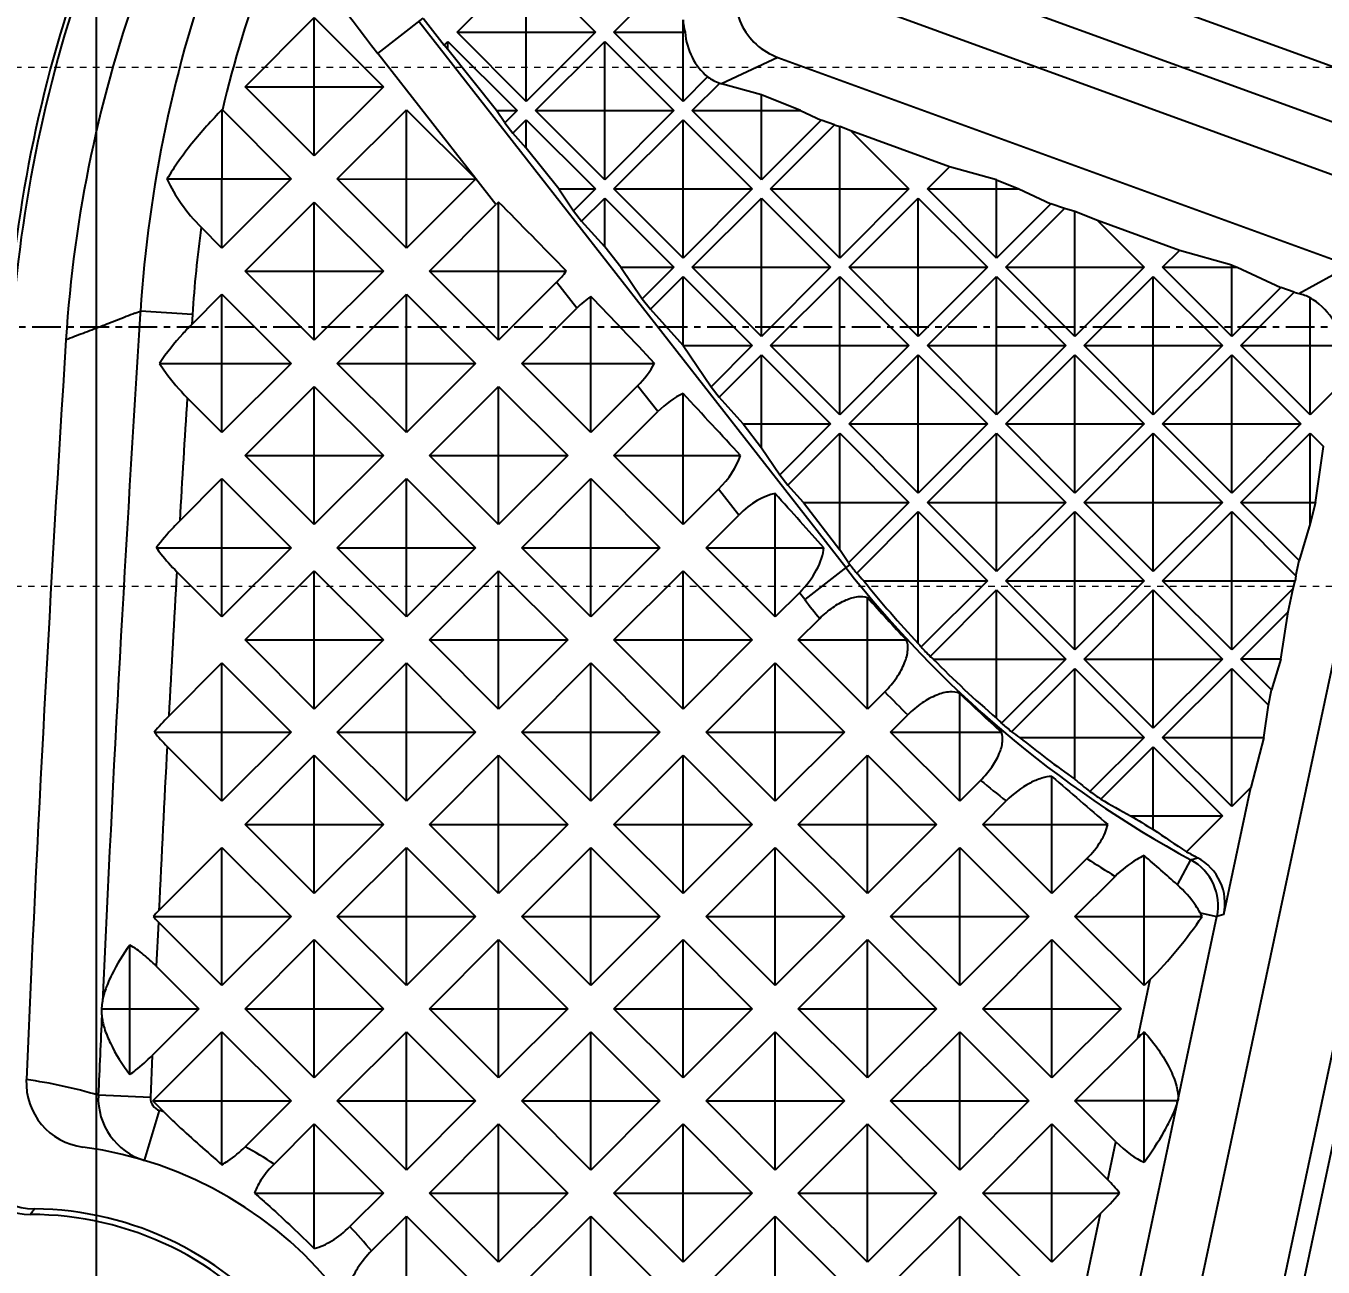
# Model space of a CAD drawing. Header units: millimetres. Extents: x 2089 to 2530, y 1631 to 2074.
# Drawn here: x 2203 to 2222.99, y 1817.08 to 1836.21 of the extents above; entities that cross this region are included whole.
import ezdxf

# ---------------------------------------------------------------- set-up
doc = ezdxf.new("R2010")
doc.units = ezdxf.units.MM
doc.linetypes.add('CENTER', pattern=[0.6, 0.375, -0.075, 0.075, -0.075])
doc.linetypes.add('HIDDEN', pattern=[0.2, 0.1, -0.1])
doc.layers.add('cool', color=153, linetype='HIDDEN', lineweight=9)
doc.styles.get("Standard").update_dxf_attribs({"font": 'arial.ttf'})
doc.dimstyles.new('副本 ISO-25-1', dxfattribs={"dimtxt": 5, "dimasz": 5, "dimexe": 0, "dimexo": 0, "dimgap": 0, "dimtad": 1, "dimtxsty": 'Standard', "dimcen": 0, "dimclrd": 4, "dimclre": 4, "dimclrt": 6, "dimazin": 0, "dimtfac": 1, "dimtofl": 0, "dimtmove": 0, "dimatfit": 3, "dimfxl": 0, "dimarcsym": 0})

# ---------------------------------------------------------------- blocks, each defined once
blk = doc.blocks.new('3')
at = {"color": 1, "linetype": 'CENTER', "ltscale": 1.181757}
blk.add_line((-0.15, -456.331), (189.85, -456.331), dxfattribs=at)
at = {"layer": 'cool', "ltscale": 0.932966}
for p, q in [((14.18, -452.331), (175.52, -452.331)), ((14.18, -460.331), (175.52, -460.331))]:
    blk.add_line(p, q, dxfattribs=at)
blk = doc.blocks.new('*D133')
at = {"color": 4, "linetype": 'Continuous', "lineweight": -2, "transparency": 16777216}
blk.add_line((2176.431, 1831.577), (2141.565, 1831.577), dxfattribs=at)
at = {"layer": 'Defpoints', "color": 0, "transparency": 16777216}
for p in [(2248.301, 1863.577), (2148.673, 1831.577), (2176.431, 1831.577)]:
    blk.add_point(p, dxfattribs=at)
at = {"color": 6, "transparency": 16777216, "insert": (2145.119, 1834.131), "char_height": 5, "attachment_point": 5}
blk.add_mtext('32', dxfattribs=at)
blk = doc.blocks.new('*D134')
at = {"color": 4, "linetype": 'Continuous', "lineweight": -2, "transparency": 16777216}
blk.add_line((2201.587, 1812.953), (2131.852, 1812.953), dxfattribs=at)
at = {"layer": 'Defpoints', "color": 0, "transparency": 16777216}
for p in [(2248.301, 1863.577), (2148.673, 1812.953), (2201.587, 1812.953)]:
    blk.add_point(p, dxfattribs=at)
at = {"color": 6, "transparency": 16777216, "insert": (2140.262, 1815.957), "char_height": 5, "attachment_point": 5}
blk.add_mtext('50,62', dxfattribs=at)
blk = doc.blocks.new('*D135')
at = {"color": 4, "linetype": 'Continuous', "lineweight": -2, "transparency": 16777216}
blk.add_line((2204.857, 1800.174), (2135.679, 1800.174), dxfattribs=at)
at = {"layer": 'Defpoints', "color": 0, "transparency": 16777216}
for p in [(2248.301, 1863.577), (2148.673, 1800.174), (2204.857, 1800.174)]:
    blk.add_point(p, dxfattribs=at)
at = {"color": 6, "transparency": 16777216, "insert": (2142.176, 1803.179), "char_height": 5, "attachment_point": 5}
blk.add_mtext('63,4', dxfattribs=at)
blk = doc.blocks.new('*D136')
at = {"color": 4, "linetype": 'Continuous', "lineweight": -2, "transparency": 16777216}
blk.add_line((2221.069, 1791.129), (2131.804, 1791.129), dxfattribs=at)
at = {"layer": 'Defpoints', "color": 0, "transparency": 16777216}
for p in [(2248.301, 1863.577), (2148.673, 1791.129), (2221.069, 1791.129)]:
    blk.add_point(p, dxfattribs=at)
at = {"color": 6, "transparency": 16777216, "insert": (2140.239, 1794.134), "char_height": 5, "attachment_point": 5}
blk.add_mtext('72,45', dxfattribs=at)
blk = doc.blocks.new('*D137')
at = {"color": 4, "linetype": 'Continuous', "lineweight": -2, "transparency": 16777216}
blk.add_line((2229.006, 1764.577), (2141.5, 1764.577), dxfattribs=at)
at = {"layer": 'Defpoints', "color": 0, "transparency": 16777216}
for p in [(2248.301, 1863.577), (2148.673, 1764.577), (2229.006, 1764.577)]:
    blk.add_point(p, dxfattribs=at)
at = {"color": 6, "transparency": 16777216, "insert": (2145.087, 1767.13), "char_height": 5, "attachment_point": 5}
blk.add_mtext('99', dxfattribs=at)
blk = doc.blocks.new('*D138')
at = {"color": 4, "linetype": 'Continuous', "lineweight": -2, "transparency": 16777216}
blk.add_line((2185.311, 1749.577), (2138.117, 1749.577), dxfattribs=at)
at = {"layer": 'Defpoints', "color": 0, "transparency": 16777216}
for p in [(2248.301, 1863.577), (2148.673, 1749.577), (2185.311, 1749.577)]:
    blk.add_point(p, dxfattribs=at)
at = {"color": 6, "transparency": 16777216, "insert": (2143.395, 1752.087), "char_height": 5, "attachment_point": 5}
blk.add_mtext('114', dxfattribs=at)
blk = doc.blocks.new('*D139')
at = {"color": 4, "linetype": 'Continuous', "lineweight": -2, "transparency": 16777216}
blk.add_line((2177.261, 1733.577), (2138.114, 1733.577), dxfattribs=at)
at = {"layer": 'Defpoints', "color": 0, "transparency": 16777216}
for p in [(2248.301, 1863.577), (2148.673, 1733.577), (2177.261, 1733.577)]:
    blk.add_point(p, dxfattribs=at)
at = {"color": 6, "transparency": 16777216, "insert": (2143.393, 1736.132), "char_height": 5, "attachment_point": 5}
blk.add_mtext('130', dxfattribs=at)
blk = doc.blocks.new('*D97')
at = {"color": 4, "linetype": 'Continuous', "lineweight": -2, "transparency": 16777216}
blk.add_line((2178.301, 1726.977), (2178.301, 1701.714), dxfattribs=at)
at = {"layer": 'Defpoints', "color": 0, "transparency": 16777216}
for p in [(2248.301, 1863.577), (2178.301, 1726.977), (2178.301, 1708.819)]:
    blk.add_point(p, dxfattribs=at)
at = {"color": 6, "transparency": 16777216, "insert": (2175.748, 1705.267), "char_height": 5, "attachment_point": 5, "rotation": 90}
blk.add_mtext('70', dxfattribs=at)
blk = doc.blocks.new('*D140')
at = {"color": 4, "linetype": 'Continuous', "lineweight": -2, "transparency": 16777216}
for p, q in [((2203.076, 1810.203), (2203.076, 1728.819)), ((2203.076, 1728.819), (2193.731, 1718.819)), ((2193.731, 1718.819), (2193.731, 1691.745))]:
    blk.add_line(p, q, dxfattribs=at)
at = {"layer": 'Defpoints', "color": 0, "transparency": 16777216}
for p in [(2248.301, 1863.577), (2203.076, 1810.203), (2193.731, 1708.819)]:
    blk.add_point(p, dxfattribs=at)
at = {"color": 6, "transparency": 16777216, "insert": (2190.727, 1700.282), "char_height": 5, "attachment_point": 5, "rotation": 90}
blk.add_mtext('45,23', dxfattribs=at)
blk = doc.blocks.new('*D141')
at = {"color": 4, "linetype": 'Continuous', "lineweight": -2, "transparency": 16777216}
for p, q in [((2206.091, 1798.333), (2206.091, 1728.819)), ((2206.091, 1728.819), (2212.255, 1718.819)), ((2212.255, 1718.819), (2212.255, 1692.71))]:
    blk.add_line(p, q, dxfattribs=at)
at = {"layer": 'Defpoints', "color": 0, "transparency": 16777216}
for p in [(2248.301, 1863.577), (2206.091, 1798.333), (2212.255, 1708.819)]:
    blk.add_point(p, dxfattribs=at)
at = {"color": 6, "transparency": 16777216, "insert": (2209.25, 1700.765), "char_height": 5, "attachment_point": 5, "rotation": 90}
blk.add_mtext('42,21', dxfattribs=at)
blk = doc.blocks.new('*D142')
at = {"color": 4, "linetype": 'Continuous', "lineweight": -2, "transparency": 16777216}
blk.add_line((2223.176, 1789.231), (2223.176, 1691.861), dxfattribs=at)
at = {"layer": 'Defpoints', "color": 0, "transparency": 16777216}
for p in [(2248.301, 1863.577), (2223.176, 1789.231), (2223.176, 1708.819)]:
    blk.add_point(p, dxfattribs=at)
at = {"color": 6, "transparency": 16777216, "insert": (2220.171, 1700.34), "char_height": 5, "attachment_point": 5, "rotation": 90}
blk.add_mtext('25,13', dxfattribs=at)
blk = doc.blocks.new('*D144')
at = {"color": 4, "linetype": 'Continuous', "lineweight": -2, "transparency": 16777216}
blk.add_line((2204.081, 1857.438), (2204.081, 1691.796), dxfattribs=at)
at = {"layer": 'Defpoints', "color": 0, "transparency": 16777216}
for p in [(2248.301, 1863.577), (2204.081, 1857.438), (2204.081, 1708.819)]:
    blk.add_point(p, dxfattribs=at)
at = {"color": 6, "transparency": 16777216, "insert": (2201.076, 1700.308), "char_height": 5, "attachment_point": 5, "rotation": 90}
blk.add_mtext('44,22', dxfattribs=at)
blk = doc.blocks.new('*D145')
at = {"color": 4, "linetype": 'Continuous', "lineweight": -2, "transparency": 16777216}
blk.add_line((2228.914, 1859.327), (2228.914, 1692.407), dxfattribs=at)
at = {"layer": 'Defpoints', "color": 0, "transparency": 16777216}
for p in [(2248.301, 1863.577), (2228.914, 1859.327), (2228.914, 1708.819)]:
    blk.add_point(p, dxfattribs=at)
at = {"color": 6, "transparency": 16777216, "insert": (2225.91, 1700.613), "char_height": 5, "attachment_point": 5, "rotation": 90}
blk.add_mtext('19,39', dxfattribs=at)

msp = doc.modelspace()

# ---------------------------------------------------------------- linework, layer by layer
at = {"color": 7, "linetype": 'Continuous'}
for p, q in [((2217.173, 1837.759), (2223.681, 1835.39)), ((2209.644, 1836.117), (2210.71, 1837.183)), ((2210.71, 1835.051), (2210.71, 1837.183)), ((2210.71, 1837.183), (2211.776, 1836.117)), ((2212.06, 1836.117), (2213.126, 1837.183)), ((2216.617, 1837.109), (2223.407, 1834.637)), ((2225.302, 1833.127), (2215.991, 1836.516)), ((2206.375, 1835.276), (2207.441, 1836.342)), ((2207.441, 1834.21), (2207.441, 1836.342)), ((2207.441, 1836.342), (2208.507, 1835.276)), ((2208.423, 1835.789), (2209.118, 1836.332)), ((2215.634, 1827.865), (2209.056, 1836.284)), ((2209.118, 1836.332), (2209.443, 1835.916)), ((2213.126, 1835.051), (2213.126, 1836.308)), ((2210.71, 1835.051), (2209.644, 1836.117)), ((2209.644, 1836.117), (2211.776, 1836.117)), ((2211.776, 1836.117), (2210.71, 1835.051)), ((2213.126, 1835.051), (2212.06, 1836.117)), ((2212.06, 1836.117), (2213.156, 1836.117)), ((2209.443, 1835.916), (2209.502, 1835.975)), ((2209.502, 1835.851), (2209.443, 1835.916)), ((2209.502, 1835.851), (2209.502, 1835.975)), ((2209.502, 1835.975), (2210.567, 1834.909)), ((2210.852, 1834.909), (2211.918, 1835.975)), ((2211.918, 1833.843), (2211.918, 1835.975)), ((2211.918, 1835.975), (2212.984, 1834.909)), ((2209.932, 1833.854), (2208.423, 1835.789)), ((2210.25, 1834.909), (2209.502, 1835.851)), ((2214.589, 1835.728), (2213.72, 1835.323)), ((2214.589, 1835.728), (2223.401, 1832.521)), ((2207.441, 1834.21), (2206.375, 1835.276)), ((2206.375, 1835.276), (2208.507, 1835.276)), ((2208.507, 1835.276), (2207.441, 1834.21)), ((2213.504, 1835.429), (2213.126, 1835.051)), ((2213.268, 1834.909), (2213.691, 1835.332)), ((2214.334, 1835.151), (2213.72, 1835.323)), ((2214.334, 1833.843), (2214.334, 1835.151)), ((2214.935, 1834.909), (2214.334, 1835.151)), ((2206.019, 1832.789), (2206.024, 1834.924)), ((2206.026, 1834.922), (2207.085, 1833.854)), ((2207.796, 1833.854), (2208.862, 1834.92)), ((2208.862, 1832.789), (2208.862, 1834.92)), ((2208.862, 1834.92), (2209.932, 1833.854)), ((2210.378, 1834.719), (2210.25, 1834.909)), ((2210.25, 1834.909), (2210.567, 1834.909)), ((2210.567, 1834.909), (2210.378, 1834.719)), ((2211.918, 1833.843), (2210.852, 1834.909)), ((2210.852, 1834.909), (2212.984, 1834.909)), ((2212.984, 1834.909), (2211.918, 1833.843)), ((2214.334, 1833.843), (2213.268, 1834.909)), ((2213.268, 1834.909), (2214.935, 1834.909)), ((2214.935, 1834.909), (2215.253, 1834.762)), ((2210.378, 1834.719), (2210.502, 1834.56)), ((2210.502, 1834.56), (2210.71, 1834.767)), ((2210.71, 1834.33), (2210.71, 1834.767)), ((2210.71, 1834.767), (2211.776, 1833.701)), ((2212.06, 1833.701), (2213.126, 1834.767)), ((2213.126, 1832.635), (2213.126, 1834.767)), ((2213.126, 1834.767), (2214.192, 1833.701)), ((2215.253, 1834.762), (2214.334, 1833.843)), ((2214.476, 1833.701), (2215.462, 1834.687)), ((2215.462, 1834.687), (2215.253, 1834.762)), ((2215.462, 1834.687), (2215.542, 1834.664)), ((2215.542, 1832.635), (2215.542, 1834.664)), ((2215.714, 1834.595), (2215.542, 1834.664)), ((2210.71, 1834.33), (2210.502, 1834.56)), ((2215.714, 1834.595), (2216.608, 1833.701)), ((2217.233, 1834.042), (2215.714, 1834.595)), ((2211.209, 1833.701), (2210.71, 1834.33)), ((2216.892, 1833.701), (2217.233, 1834.042)), ((2217.958, 1833.839), (2217.233, 1834.042)), ((2205.172, 1833.854), (2207.085, 1833.854)), ((2207.085, 1833.854), (2206.019, 1832.789)), ((2208.862, 1832.789), (2207.796, 1833.854)), ((2207.796, 1833.854), (2209.93, 1833.853)), ((2209.932, 1833.854), (2208.862, 1832.789)), ((2210.243, 1833.459), (2209.932, 1833.854)), ((2211.209, 1833.701), (2211.438, 1833.363)), ((2211.209, 1833.701), (2211.776, 1833.701)), ((2211.776, 1833.701), (2211.438, 1833.363)), ((2213.126, 1832.635), (2212.06, 1833.701)), ((2212.06, 1833.701), (2214.192, 1833.701)), ((2214.192, 1833.701), (2213.126, 1832.635)), ((2215.542, 1832.635), (2214.476, 1833.701)), ((2214.476, 1833.701), (2216.608, 1833.701)), ((2216.608, 1833.701), (2215.542, 1832.635)), ((2217.958, 1832.635), (2216.892, 1833.701)), ((2216.892, 1833.701), (2218.301, 1833.701)), ((2217.958, 1832.635), (2217.958, 1833.839)), ((2217.958, 1833.839), (2218.301, 1833.701)), ((2218.301, 1833.701), (2218.796, 1833.473)), ((2206.375, 1832.433), (2207.441, 1833.499)), ((2207.441, 1831.367), (2207.441, 1833.499)), ((2207.441, 1833.499), (2208.507, 1832.433)), ((2210.283, 1831.367), (2210.283, 1833.498)), ((2211.562, 1833.203), (2211.918, 1833.559)), ((2211.918, 1832.808), (2211.918, 1833.559)), ((2211.918, 1833.559), (2212.984, 1832.493)), ((2213.268, 1832.493), (2214.334, 1833.559)), ((2214.334, 1831.427), (2214.334, 1833.559)), ((2214.334, 1833.559), (2215.4, 1832.493)), ((2215.684, 1832.493), (2216.75, 1833.559)), ((2216.75, 1831.427), (2216.75, 1833.559)), ((2216.75, 1833.559), (2217.816, 1832.493)), ((2218.796, 1833.473), (2217.958, 1832.635)), ((2219.005, 1833.397), (2218.796, 1833.473)), ((2209.217, 1832.433), (2210.243, 1833.459)), ((2211.438, 1833.363), (2211.562, 1833.203)), ((2218.1, 1832.493), (2219.005, 1833.397)), ((2219.166, 1833.352), (2219.005, 1833.397)), ((2219.166, 1831.427), (2219.166, 1833.352)), ((2219.513, 1833.212), (2219.166, 1833.352)), ((2206.019, 1832.789), (2205.698, 1833.109)), ((2211.918, 1832.808), (2211.562, 1833.203)), ((2219.513, 1833.212), (2220.232, 1832.493)), ((2220.776, 1832.752), (2219.513, 1833.212)), ((2212.168, 1832.493), (2211.918, 1832.808)), ((2220.516, 1832.493), (2220.776, 1832.752)), ((2221.582, 1832.527), (2220.776, 1832.752)), ((2212.168, 1832.493), (2212.497, 1832.006)), ((2212.168, 1832.493), (2212.984, 1832.493)), ((2212.984, 1832.493), (2212.497, 1832.006)), ((2214.334, 1831.427), (2213.268, 1832.493)), ((2213.268, 1832.493), (2215.4, 1832.493)), ((2215.4, 1832.493), (2214.334, 1831.427)), ((2216.75, 1831.427), (2215.684, 1832.493)), ((2215.684, 1832.493), (2217.816, 1832.493)), ((2217.816, 1832.493), (2216.75, 1831.427)), ((2219.166, 1831.427), (2218.1, 1832.493)), ((2218.1, 1832.493), (2220.232, 1832.493)), ((2220.232, 1832.493), (2219.166, 1831.427)), ((2221.582, 1831.427), (2220.516, 1832.493)), ((2220.516, 1832.493), (2221.666, 1832.493)), ((2221.582, 1831.427), (2221.582, 1832.527)), ((2221.582, 1832.527), (2221.666, 1832.493)), ((2221.666, 1832.493), (2222.339, 1832.183)), ((2222.619, 1832.088), (2223.401, 1832.521)), ((2207.441, 1831.367), (2206.375, 1832.433)), ((2206.375, 1832.433), (2208.507, 1832.433)), ((2208.507, 1832.433), (2207.441, 1831.367)), ((2210.283, 1831.367), (2209.217, 1832.433)), ((2209.217, 1832.433), (2211.327, 1832.433)), ((2211.178, 1832.262), (2210.283, 1831.367)), ((2211.49, 1831.863), (2211.178, 1832.262)), ((2212.622, 1831.847), (2213.126, 1832.351)), ((2213.126, 1831.286), (2213.126, 1832.351)), ((2213.126, 1832.351), (2214.192, 1831.285)), ((2214.476, 1831.285), (2215.542, 1832.351)), ((2215.542, 1830.219), (2215.542, 1832.351)), ((2215.542, 1832.351), (2216.608, 1831.285)), ((2216.892, 1831.285), (2217.958, 1832.351)), ((2217.958, 1830.219), (2217.958, 1832.351)), ((2217.958, 1832.351), (2219.024, 1831.285)), ((2219.308, 1831.285), (2220.374, 1832.351)), ((2224.409, 1832.369), (2219.402, 1808.816)), ((2220.374, 1830.219), (2220.374, 1832.351)), ((2220.374, 1832.351), (2221.44, 1831.285)), ((2225.998, 1832.44), (2220.867, 1808.3)), ((2205.555, 1831.613), (2206.019, 1832.078)), ((2206.019, 1829.946), (2206.019, 1832.078)), ((2206.019, 1832.078), (2207.085, 1831.012)), ((2207.796, 1831.012), (2208.862, 1832.078)), ((2208.862, 1829.946), (2208.862, 1832.078)), ((2208.862, 1832.078), (2209.928, 1831.012)), ((2220.524, 1808.11), (2225.626, 1832.111)), ((2222.339, 1832.183), (2221.582, 1831.427)), ((2221.725, 1831.285), (2222.547, 1832.108)), ((2222.547, 1832.108), (2222.339, 1832.183)), ((2222.547, 1832.108), (2222.619, 1832.088)), ((2210.639, 1831.012), (2211.49, 1831.863)), ((2211.705, 1829.946), (2211.705, 1832.042)), ((2212.497, 1832.006), (2212.622, 1831.847)), ((2222.791, 1830.219), (2222.791, 1832.025)), ((2204.678, 1831.784), (2204.763, 1831.816)), ((2204.763, 1831.817), (2204.761, 1831.779)), ((2205.564, 1831.765), (2204.763, 1831.817)), ((2205.564, 1831.765), (2205.555, 1831.613)), ((2213.127, 1831.286), (2212.622, 1831.847)), ((2213.126, 1831.285), (2214.192, 1831.285)), ((2213.127, 1831.285), (2213.557, 1830.65)), ((2214.192, 1831.285), (2213.557, 1830.65)), ((2215.542, 1830.219), (2214.476, 1831.285)), ((2214.476, 1831.285), (2216.608, 1831.285)), ((2216.608, 1831.285), (2215.542, 1830.219)), ((2217.958, 1830.219), (2216.892, 1831.285)), ((2216.892, 1831.285), (2219.024, 1831.285)), ((2219.024, 1831.285), (2217.958, 1830.219)), ((2220.374, 1830.219), (2219.308, 1831.285)), ((2219.308, 1831.285), (2221.44, 1831.285)), ((2221.44, 1831.285), (2220.374, 1830.219)), ((2222.791, 1830.219), (2221.725, 1831.285)), ((2221.725, 1831.285), (2223.305, 1831.285)), ((2213.682, 1830.49), (2214.334, 1831.142)), ((2214.334, 1829.712), (2214.334, 1831.142)), ((2214.334, 1831.142), (2215.4, 1830.077)), ((2215.684, 1830.077), (2216.75, 1831.142)), ((2216.75, 1829.011), (2216.75, 1831.142)), ((2216.75, 1831.142), (2217.816, 1830.077)), ((2218.1, 1830.077), (2219.166, 1831.142)), ((2219.166, 1829.011), (2219.166, 1831.142)), ((2219.166, 1831.142), (2220.232, 1830.077)), ((2220.516, 1830.077), (2221.582, 1831.142)), ((2221.582, 1829.011), (2221.582, 1831.142)), ((2221.582, 1831.142), (2222.648, 1830.077)), ((2205.056, 1831.012), (2207.085, 1831.012)), ((2207.085, 1831.012), (2206.019, 1829.946)), ((2208.862, 1829.946), (2207.796, 1831.012)), ((2207.796, 1831.012), (2209.928, 1831.012)), ((2209.928, 1831.012), (2208.862, 1829.946)), ((2211.705, 1829.946), (2210.639, 1831.012)), ((2210.639, 1831.012), (2212.687, 1831.012)), ((2212.425, 1830.667), (2211.705, 1829.946)), ((2212.737, 1830.268), (2212.425, 1830.667)), ((2206.019, 1829.946), (2205.483, 1830.482)), ((2206.375, 1829.591), (2207.441, 1830.657)), ((2207.441, 1828.525), (2207.441, 1830.657)), ((2207.441, 1830.657), (2208.507, 1829.591)), ((2209.217, 1829.591), (2210.283, 1830.657)), ((2210.283, 1828.525), (2210.283, 1830.657)), ((2210.283, 1830.657), (2211.349, 1829.591)), ((2213.126, 1828.525), (2213.126, 1830.545)), ((2213.557, 1830.65), (2213.682, 1830.49)), ((2214.054, 1830.077), (2213.682, 1830.49)), ((2223.183, 1830.611), (2222.791, 1830.219)), ((2212.06, 1829.591), (2212.737, 1830.268)), ((2214.054, 1830.077), (2214.334, 1829.712)), ((2214.054, 1830.077), (2215.4, 1830.077)), ((2215.4, 1830.077), (2214.617, 1829.294)), ((2216.75, 1829.011), (2215.684, 1830.077)), ((2215.684, 1830.077), (2217.816, 1830.077)), ((2217.816, 1830.077), (2216.75, 1829.011)), ((2219.166, 1829.011), (2218.1, 1830.077)), ((2218.1, 1830.077), (2220.232, 1830.077)), ((2220.232, 1830.077), (2219.166, 1829.011)), ((2221.582, 1829.011), (2220.516, 1830.077)), ((2220.516, 1830.077), (2222.648, 1830.077)), ((2222.648, 1830.077), (2221.582, 1829.011)), ((2214.742, 1829.134), (2215.542, 1829.934)), ((2215.542, 1828.136), (2215.542, 1829.934)), ((2215.542, 1829.934), (2216.608, 1828.868)), ((2216.892, 1828.868), (2217.958, 1829.934)), ((2217.958, 1827.802), (2217.958, 1829.934)), ((2217.958, 1829.934), (2219.024, 1828.868)), ((2219.308, 1828.868), (2220.374, 1829.934)), ((2220.374, 1827.802), (2220.374, 1829.934)), ((2220.374, 1829.934), (2221.44, 1828.868)), ((2221.725, 1828.868), (2222.791, 1829.934)), ((2222.791, 1828.545), (2222.791, 1829.934)), ((2222.791, 1829.934), (2222.995, 1829.729)), ((2214.334, 1829.712), (2214.617, 1829.294)), ((2222.874, 1828.868), (2222.995, 1829.729)), ((2207.441, 1828.525), (2206.375, 1829.591)), ((2206.375, 1829.591), (2208.507, 1829.591)), ((2208.507, 1829.591), (2207.441, 1828.525)), ((2210.283, 1828.525), (2209.217, 1829.591)), ((2209.217, 1829.591), (2211.349, 1829.591)), ((2211.349, 1829.591), (2210.283, 1828.525)), ((2213.126, 1828.525), (2212.06, 1829.591)), ((2212.06, 1829.591), (2214.011, 1829.591)), ((2214.617, 1829.294), (2214.742, 1829.134)), ((2205.368, 1828.584), (2206.019, 1829.235)), ((2206.019, 1827.103), (2206.019, 1829.235)), ((2206.019, 1829.235), (2207.085, 1828.169)), ((2207.796, 1828.169), (2208.862, 1829.235)), ((2208.862, 1827.103), (2208.862, 1829.235)), ((2208.862, 1829.235), (2209.928, 1828.169)), ((2210.639, 1828.169), (2211.705, 1829.235)), ((2211.705, 1827.103), (2211.705, 1829.235)), ((2211.705, 1829.235), (2212.77, 1828.169)), ((2213.672, 1829.071), (2213.126, 1828.525)), ((2213.984, 1828.672), (2213.672, 1829.071)), ((2214.981, 1828.868), (2214.742, 1829.134)), ((2214.547, 1827.103), (2214.547, 1829.003)), ((2214.981, 1828.868), (2215.542, 1828.136)), ((2214.981, 1828.868), (2216.608, 1828.868)), ((2216.608, 1828.868), (2215.677, 1827.937)), ((2217.958, 1827.802), (2216.892, 1828.868)), ((2216.892, 1828.868), (2219.024, 1828.868)), ((2219.024, 1828.868), (2217.958, 1827.802)), ((2220.374, 1827.802), (2219.308, 1828.868)), ((2219.308, 1828.868), (2221.44, 1828.868)), ((2221.44, 1828.868), (2220.374, 1827.802)), ((2222.622, 1827.971), (2221.725, 1828.868)), ((2221.725, 1828.868), (2222.874, 1828.868)), ((2222.874, 1828.868), (2222.791, 1828.545)), ((2213.481, 1828.169), (2213.984, 1828.672)), ((2215.802, 1827.778), (2216.75, 1828.726)), ((2216.75, 1826.695), (2216.75, 1828.726)), ((2216.75, 1828.726), (2217.816, 1827.66)), ((2218.1, 1827.66), (2219.166, 1828.726)), ((2219.166, 1826.594), (2219.166, 1828.726)), ((2219.166, 1828.726), (2220.232, 1827.66)), ((2220.516, 1827.66), (2221.582, 1828.726)), ((2221.582, 1826.594), (2221.582, 1828.726)), ((2221.582, 1828.726), (2222.572, 1827.737)), ((2222.791, 1828.545), (2222.622, 1827.971)), ((2205.006, 1828.169), (2207.085, 1828.169)), ((2207.085, 1828.169), (2206.019, 1827.103)), ((2208.862, 1827.103), (2207.796, 1828.169)), ((2207.796, 1828.169), (2209.928, 1828.169)), ((2209.928, 1828.169), (2208.862, 1827.103)), ((2211.705, 1827.103), (2210.639, 1828.169)), ((2210.639, 1828.169), (2212.77, 1828.169)), ((2212.77, 1828.169), (2211.705, 1827.103)), ((2214.547, 1827.103), (2213.481, 1828.169)), ((2213.481, 1828.169), (2215.293, 1828.169)), ((2215.677, 1827.937), (2215.542, 1828.136)), ((2215.696, 1827.913), (2215.001, 1827.37)), ((2215.677, 1827.937), (2215.696, 1827.913)), ((2222.572, 1827.737), (2222.622, 1827.971)), ((2206.019, 1827.103), (2205.323, 1827.8)), ((2206.375, 1826.748), (2207.441, 1827.814)), ((2207.441, 1825.682), (2207.441, 1827.814)), ((2207.441, 1827.814), (2208.507, 1826.748)), ((2209.217, 1826.748), (2210.283, 1827.814)), ((2210.283, 1825.682), (2210.283, 1827.814)), ((2210.283, 1827.814), (2211.349, 1826.748)), ((2212.06, 1826.748), (2213.126, 1827.814)), ((2213.126, 1825.682), (2213.126, 1827.814)), ((2213.126, 1827.814), (2214.192, 1826.748)), ((2222.572, 1827.737), (2222.561, 1827.66)), ((2214.919, 1827.475), (2214.547, 1827.103)), ((2215.001, 1827.37), (2214.919, 1827.475)), ((2215.911, 1827.66), (2217.816, 1827.66)), ((2217.816, 1827.66), (2216.795, 1826.64)), ((2216.935, 1826.495), (2217.958, 1827.518)), ((2217.958, 1825.54), (2217.958, 1827.518)), ((2217.958, 1827.518), (2219.024, 1826.452)), ((2219.166, 1826.594), (2218.1, 1827.66)), ((2218.1, 1827.66), (2220.232, 1827.66)), ((2220.232, 1827.66), (2219.166, 1826.594)), ((2219.308, 1826.452), (2220.374, 1827.518)), ((2220.374, 1825.386), (2220.374, 1827.518)), ((2220.374, 1827.518), (2221.44, 1826.452)), ((2221.582, 1826.594), (2220.516, 1827.66)), ((2220.516, 1827.66), (2222.561, 1827.66)), ((2222.531, 1827.543), (2221.582, 1826.594)), ((2222.454, 1827.182), (2222.531, 1827.543)), ((2222.531, 1827.543), (2222.561, 1827.66)), ((2215.968, 1825.682), (2215.968, 1827.402)), ((2214.902, 1826.748), (2215.233, 1827.079)), ((2221.725, 1826.452), (2222.454, 1827.182)), ((2222.338, 1826.452), (2222.454, 1827.182)), ((2207.441, 1825.682), (2206.375, 1826.748)), ((2206.375, 1826.748), (2208.507, 1826.748)), ((2208.507, 1826.748), (2207.441, 1825.682)), ((2210.283, 1825.682), (2209.217, 1826.748)), ((2209.217, 1826.748), (2211.349, 1826.748)), ((2211.349, 1826.748), (2210.283, 1825.682)), ((2213.126, 1825.682), (2212.06, 1826.748)), ((2212.06, 1826.748), (2214.192, 1826.748)), ((2214.192, 1826.748), (2213.126, 1825.682)), ((2215.968, 1825.682), (2214.902, 1826.748)), ((2214.902, 1826.748), (2216.569, 1826.748)), ((2205.199, 1825.573), (2206.019, 1826.393)), ((2206.019, 1824.261), (2206.019, 1826.393)), ((2206.019, 1826.393), (2207.085, 1825.327)), ((2207.796, 1825.327), (2208.862, 1826.393)), ((2208.862, 1824.261), (2208.862, 1826.393)), ((2208.862, 1826.393), (2209.928, 1825.327)), ((2210.639, 1825.327), (2211.705, 1826.393)), ((2211.705, 1824.261), (2211.705, 1826.393)), ((2211.705, 1826.393), (2212.77, 1825.327)), ((2213.481, 1825.327), (2214.547, 1826.393)), ((2214.547, 1824.261), (2214.547, 1826.393)), ((2214.547, 1826.393), (2215.613, 1825.327)), ((2216.983, 1826.452), (2219.024, 1826.452)), ((2219.024, 1826.452), (2218.035, 1825.463)), ((2218.189, 1825.333), (2219.166, 1826.31)), ((2219.166, 1824.599), (2219.166, 1826.31)), ((2219.166, 1826.31), (2220.232, 1825.244)), ((2220.374, 1825.386), (2219.308, 1826.452)), ((2219.308, 1826.452), (2221.44, 1826.452)), ((2221.44, 1826.452), (2220.374, 1825.386)), ((2220.516, 1825.244), (2221.582, 1826.31)), ((2221.582, 1824.178), (2221.582, 1826.31)), ((2221.582, 1826.31), (2222.148, 1825.744)), ((2222.198, 1825.979), (2221.725, 1826.452)), ((2222.338, 1826.452), (2221.725, 1826.452)), ((2222.338, 1826.452), (2222.198, 1825.979)), ((2216.236, 1825.949), (2215.968, 1825.682)), ((2217.39, 1824.261), (2217.39, 1825.923)), ((2222.148, 1825.744), (2222.198, 1825.979)), ((2222.078, 1825.244), (2222.148, 1825.744)), ((2216.324, 1825.327), (2216.59, 1825.593)), ((2204.974, 1825.327), (2207.085, 1825.327)), ((2207.085, 1825.327), (2206.019, 1824.261)), ((2208.862, 1824.261), (2207.796, 1825.327)), ((2207.796, 1825.327), (2209.928, 1825.327)), ((2209.928, 1825.327), (2208.862, 1824.261)), ((2211.705, 1824.261), (2210.639, 1825.327)), ((2210.639, 1825.327), (2212.77, 1825.327)), ((2212.77, 1825.327), (2211.705, 1824.261)), ((2214.547, 1824.261), (2213.481, 1825.327)), ((2213.481, 1825.327), (2215.613, 1825.327)), ((2215.613, 1825.327), (2214.547, 1824.261)), ((2217.39, 1824.261), (2216.324, 1825.327)), ((2216.324, 1825.327), (2218.034, 1825.327)), ((2206.019, 1824.261), (2205.175, 1825.106)), ((2218.313, 1825.244), (2220.232, 1825.244)), ((2220.232, 1825.244), (2219.397, 1824.409)), ((2219.566, 1824.294), (2220.374, 1825.102)), ((2220.374, 1823.827), (2220.374, 1825.102)), ((2220.374, 1825.102), (2221.44, 1824.036)), ((2221.582, 1824.178), (2220.516, 1825.244)), ((2220.516, 1825.244), (2222.078, 1825.244)), ((2222.078, 1825.244), (2221.878, 1824.474)), ((2206.375, 1823.905), (2207.441, 1824.971)), ((2207.441, 1822.84), (2207.441, 1824.971)), ((2207.441, 1824.971), (2208.507, 1823.905)), ((2209.217, 1823.905), (2210.283, 1824.971)), ((2210.283, 1822.84), (2210.283, 1824.971)), ((2210.283, 1824.971), (2211.349, 1823.905)), ((2212.06, 1823.905), (2213.126, 1824.971)), ((2213.126, 1822.84), (2213.126, 1824.971)), ((2213.126, 1824.971), (2214.192, 1823.905)), ((2214.902, 1823.905), (2215.968, 1824.971)), ((2215.968, 1822.84), (2215.968, 1824.971)), ((2215.968, 1824.971), (2217.034, 1823.905)), ((2217.712, 1824.583), (2217.39, 1824.261)), ((2218.811, 1822.84), (2218.811, 1824.644)), ((2221.462, 1822.515), (2221.878, 1824.474)), ((2221.878, 1824.474), (2221.582, 1824.178)), ((2217.745, 1823.905), (2218.106, 1824.267)), ((2207.441, 1822.84), (2206.375, 1823.905)), ((2206.375, 1823.905), (2208.507, 1823.905)), ((2208.507, 1823.905), (2207.441, 1822.84)), ((2210.283, 1822.84), (2209.217, 1823.905)), ((2209.217, 1823.905), (2211.349, 1823.905)), ((2211.349, 1823.905), (2210.283, 1822.84)), ((2213.126, 1822.84), (2212.06, 1823.905)), ((2212.06, 1823.905), (2214.192, 1823.905)), ((2214.192, 1823.905), (2213.126, 1822.84)), ((2215.968, 1822.84), (2214.902, 1823.905)), ((2214.902, 1823.905), (2217.034, 1823.905)), ((2217.034, 1823.905), (2215.968, 1822.84)), ((2218.811, 1822.84), (2217.745, 1823.905)), ((2217.745, 1823.905), (2219.672, 1823.905)), ((2220.023, 1824.036), (2221.44, 1824.036)), ((2221.44, 1824.036), (2220.887, 1823.482)), ((2205.047, 1822.578), (2206.019, 1823.55)), ((2206.019, 1821.418), (2206.019, 1823.55)), ((2206.019, 1823.55), (2207.085, 1822.484)), ((2207.796, 1822.484), (2208.862, 1823.55)), ((2208.862, 1821.418), (2208.862, 1823.55)), ((2208.862, 1823.55), (2209.928, 1822.484)), ((2210.639, 1822.484), (2211.705, 1823.55)), ((2211.705, 1821.418), (2211.705, 1823.55)), ((2211.705, 1823.55), (2212.77, 1822.484)), ((2213.481, 1822.484), (2214.547, 1823.55)), ((2214.547, 1821.418), (2214.547, 1823.55)), ((2214.547, 1823.55), (2215.613, 1822.484)), ((2216.324, 1822.484), (2217.39, 1823.55)), ((2217.39, 1821.418), (2217.39, 1823.55)), ((2217.39, 1823.55), (2218.456, 1822.484)), ((2219.35, 1823.378), (2218.811, 1822.84)), ((2220.232, 1821.418), (2220.232, 1823.424)), ((2220.745, 1822.974), (2220.954, 1823.357)), ((2220.954, 1823.357), (2221.057, 1823.389)), ((2219.166, 1822.484), (2219.786, 1823.103)), ((2204.957, 1822.484), (2207.085, 1822.484)), ((2207.085, 1822.484), (2206.019, 1821.418)), ((2208.862, 1821.418), (2207.796, 1822.484)), ((2207.796, 1822.484), (2209.928, 1822.484)), ((2209.928, 1822.484), (2208.862, 1821.418)), ((2211.705, 1821.418), (2210.639, 1822.484)), ((2210.639, 1822.484), (2212.77, 1822.484)), ((2212.77, 1822.484), (2211.705, 1821.418)), ((2214.547, 1821.418), (2213.481, 1822.484)), ((2213.481, 1822.484), (2215.613, 1822.484)), ((2215.613, 1822.484), (2214.547, 1821.418)), ((2217.39, 1821.418), (2216.324, 1822.484)), ((2216.324, 1822.484), (2218.456, 1822.484)), ((2218.456, 1822.484), (2217.39, 1821.418)), ((2220.232, 1821.418), (2219.166, 1822.484)), ((2219.166, 1822.484), (2221.125, 1822.484)), ((2219.257, 1812.611), (2221.355, 1822.484)), ((2221.097, 1822.539), (2221.355, 1822.484)), ((2221.462, 1822.515), (2221.355, 1822.484)), ((2205.039, 1822.399), (2205.007, 1821.72)), ((2206.019, 1821.418), (2205.039, 1822.399)), ((2206.375, 1821.063), (2207.441, 1822.129)), ((2207.441, 1819.997), (2207.441, 1822.129)), ((2207.441, 1822.129), (2208.507, 1821.063)), ((2209.217, 1821.063), (2210.283, 1822.129)), ((2210.283, 1819.997), (2210.283, 1822.129)), ((2210.283, 1822.129), (2211.349, 1821.063)), ((2212.06, 1821.063), (2213.126, 1822.129)), ((2213.126, 1819.997), (2213.126, 1822.129)), ((2213.126, 1822.129), (2214.192, 1821.063)), ((2214.902, 1821.063), (2215.968, 1822.129)), ((2215.968, 1819.997), (2215.968, 1822.129)), ((2215.968, 1822.129), (2217.034, 1821.063)), ((2217.745, 1821.063), (2218.811, 1822.129)), ((2218.811, 1819.997), (2218.811, 1822.129)), ((2218.811, 1822.129), (2219.877, 1821.063)), ((2204.598, 1820.048), (2204.598, 1822.044)), ((2205.007, 1821.72), (2205.664, 1821.063)), ((2220.136, 1820.611), (2220.328, 1821.514)), ((2220.328, 1821.514), (2220.232, 1821.418)), ((2204.166, 1821.063), (2204.177, 1821.169)), ((2204.168, 1820.966), (2204.166, 1821.063)), ((2204.166, 1821.063), (2205.664, 1821.063)), ((2205.664, 1821.063), (2204.944, 1820.343)), ((2207.441, 1819.997), (2206.375, 1821.063)), ((2206.375, 1821.063), (2208.507, 1821.063)), ((2208.507, 1821.063), (2207.441, 1819.997)), ((2210.283, 1819.997), (2209.217, 1821.063)), ((2209.217, 1821.063), (2211.349, 1821.063)), ((2211.349, 1821.063), (2210.283, 1819.997)), ((2213.126, 1819.997), (2212.06, 1821.063)), ((2212.06, 1821.063), (2214.192, 1821.063)), ((2214.192, 1821.063), (2213.126, 1819.997)), ((2215.968, 1819.997), (2214.902, 1821.063)), ((2214.902, 1821.063), (2217.034, 1821.063)), ((2217.034, 1821.063), (2215.968, 1819.997)), ((2218.811, 1819.997), (2217.745, 1821.063)), ((2217.745, 1821.063), (2219.877, 1821.063)), ((2219.877, 1821.063), (2218.811, 1819.997)), ((2204.953, 1819.642), (2206.019, 1820.708)), ((2206.019, 1818.657), (2206.019, 1820.708)), ((2206.019, 1820.708), (2207.085, 1819.642)), ((2207.796, 1819.642), (2208.862, 1820.708)), ((2208.862, 1818.576), (2208.862, 1820.708)), ((2208.862, 1820.708), (2209.928, 1819.642)), ((2210.639, 1819.642), (2211.705, 1820.708)), ((2211.705, 1818.576), (2211.705, 1820.708)), ((2211.705, 1820.708), (2212.77, 1819.642)), ((2213.481, 1819.642), (2214.547, 1820.708)), ((2214.547, 1818.576), (2214.547, 1820.708)), ((2214.547, 1820.708), (2215.613, 1819.642)), ((2216.324, 1819.642), (2217.39, 1820.708)), ((2217.39, 1818.576), (2217.39, 1820.708)), ((2217.39, 1820.708), (2218.456, 1819.642)), ((2220.232, 1818.695), (2220.232, 1820.705)), ((2219.166, 1819.642), (2220.136, 1820.611)), ((2204.944, 1820.343), (2204.916, 1819.694)), ((2204.916, 1819.694), (2204.114, 1819.728)), ((2204.825, 1818.723), (2205.059, 1819.493)), ((2205.122, 1819.473), (2204.953, 1819.642)), ((2204.953, 1819.642), (2207.085, 1819.642)), ((2207.085, 1819.642), (2206.379, 1818.935)), ((2208.862, 1818.576), (2207.796, 1819.642)), ((2207.796, 1819.642), (2209.928, 1819.642)), ((2209.928, 1819.642), (2208.862, 1818.576)), ((2211.705, 1818.576), (2210.639, 1819.642)), ((2210.639, 1819.642), (2212.77, 1819.642)), ((2212.77, 1819.642), (2211.705, 1818.576)), ((2214.547, 1818.576), (2213.481, 1819.642)), ((2213.481, 1819.642), (2215.613, 1819.642)), ((2215.613, 1819.642), (2214.547, 1818.576)), ((2217.39, 1818.576), (2216.324, 1819.642)), ((2216.324, 1819.642), (2218.456, 1819.642)), ((2218.456, 1819.642), (2217.39, 1818.576)), ((2219.796, 1819.012), (2219.166, 1819.642)), ((2220.752, 1819.642), (2219.166, 1819.642)), ((2206.822, 1818.668), (2207.441, 1819.286)), ((2207.441, 1817.366), (2207.441, 1819.286)), ((2207.441, 1819.286), (2208.507, 1818.22)), ((2209.217, 1818.22), (2210.283, 1819.286)), ((2210.283, 1817.154), (2210.283, 1819.286)), ((2210.283, 1819.286), (2211.349, 1818.22)), ((2212.06, 1818.22), (2213.126, 1819.286)), ((2213.126, 1817.154), (2213.126, 1819.286)), ((2213.126, 1819.286), (2214.192, 1818.22)), ((2214.902, 1818.22), (2215.968, 1819.286)), ((2215.968, 1817.154), (2215.968, 1819.286)), ((2215.968, 1819.286), (2217.034, 1818.22)), ((2217.745, 1818.22), (2218.811, 1819.286)), ((2218.811, 1817.154), (2218.811, 1819.286)), ((2218.811, 1819.286), (2219.671, 1818.426)), ((2219.671, 1818.426), (2219.796, 1819.012)), ((2206.522, 1818.22), (2208.507, 1818.22)), ((2208.507, 1818.22), (2207.989, 1817.703)), ((2210.283, 1817.154), (2209.217, 1818.22)), ((2209.217, 1818.22), (2211.349, 1818.22)), ((2211.349, 1818.22), (2210.283, 1817.154)), ((2213.126, 1817.154), (2212.06, 1818.22)), ((2212.06, 1818.22), (2214.192, 1818.22)), ((2214.192, 1818.22), (2213.126, 1817.154)), ((2215.968, 1817.154), (2214.902, 1818.22)), ((2214.902, 1818.22), (2217.034, 1818.22)), ((2217.034, 1818.22), (2215.968, 1817.154)), ((2218.811, 1817.154), (2217.745, 1818.22)), ((2217.745, 1818.22), (2219.855, 1818.22)), ((2219.56, 1817.904), (2218.811, 1817.154)), ((2219.173, 1816.082), (2219.56, 1817.904)), ((2208.325, 1817.328), (2208.862, 1817.865)), ((2208.862, 1815.802), (2208.862, 1817.865)), ((2208.862, 1817.865), (2209.928, 1816.799)), ((2210.639, 1816.799), (2211.705, 1817.865)), ((2211.705, 1815.733), (2211.705, 1817.865)), ((2211.705, 1817.865), (2212.77, 1816.799)), ((2213.481, 1816.799), (2214.547, 1817.865)), ((2214.547, 1815.733), (2214.547, 1817.865)), ((2214.547, 1817.865), (2215.613, 1816.799)), ((2216.324, 1816.799), (2217.39, 1817.865)), ((2217.39, 1815.733), (2217.39, 1817.865)), ((2217.39, 1817.865), (2218.456, 1816.799))]:
    msp.add_line(p, q, dxfattribs=at)
for centre, radius, start, end in [((2240.023, 1860.478), 40.101, 214.4128, 218.0001), ((2223.733, 1830.132), 21.067, 159.9932, 176.353), ((2223.812, 1830.116), 21.077, 159.997, 176.3494), ((2224.817, 1830.525), 20.095, 160.0018, 176.3151), ((2223.662, 1830.094), 20.089, 159.9961, 176.3465), ((2214.932, 1836.671), 1.004, 159.9804, 250.0196), ((2224.817, 1830.523), 19.293, 172.2968, 176.3095), ((2770.908, 1795.339), 567.319, 176.3172, 177.39041), ((2768.247, 1795.488), 565.772, 176.36338, 177.52004), ((2769.344, 1795.423), 564.95, 176.44207, 176.63491), ((2229.159, 1838.431), 17.163, 218.0001, 241.4407), ((2229.159, 1838.431), 17.085, 218.0001, 218.5754), ((2769.344, 1795.423), 564.95, 176.71458, 176.94082), ((2229.159, 1838.431), 17.967, 218.0001, 219.188), ((2238.626, 1847.588), 30.345, 221.6981, 223.3744), ((2229.159, 1838.431), 17.085, 223.6443, 224.3184), ((2229.159, 1838.431), 17.967, 224.0053, 225.6079), ((2237.177, 1846.664), 28.666, 226.3474, 228.1016), ((2208.052, 1822.727), 4.029, 135.0767, 139.8244), ((2207.452, 1827.377), 3.216, 219.5999, 224.9247), ((2229.159, 1838.431), 17.085, 229.3782, 230.0546), ((2769.344, 1795.423), 564.95, 176.98825, 177.24492), ((2229.159, 1838.431), 17.967, 230.4234, 232.0354), ((2388.198, 2021.354), 259.59, 229.26835, 229.5188), ((2229.159, 1838.431), 17.085, 235.1567, 235.8422), ((2229.159, 1838.431), 17.085, 241.0419, 241.6926), ((2229.159, 1838.431), 17.967, 236.9108, 238.5537), ((2185.852, 1783.697), 52.538, 48.3817, 49.126), ((2220.568, 1822.65), 0.805, 348.0457, 61.3676), ((2220.676, 1822.682), 0.803, 347.992, 61.7192), ((2207.701, 1819.925), 3.752, 135.0168, 137.0079), ((2207.216, 1824.575), 3.078, 222.7829, 224.9844), ((2769.302, 1795.41), 565.712, 177.41081, 177.53623), ((2204.009, 1819.926), 1.006, 177.5619, 262.4021), ((2202.063, 1812.965), 7.067, 73.136, 82.35), ((2205.117, 1819.684), 1.004, 177.4845, 253.1151), ((2205.117, 1819.685), 0.201, 177.592, 253.1752), ((2203.076, 1812.953), 6.834, 72.5775, 73.1324), ((2203.134, 1818.981), 1.004, 181.433, 269.4545), ((2203.076, 1812.953), 6.03, 352.8034, 82.3707), ((2203.076, 1812.953), 6.834, 56.7545, 61.096), ((2203.067, 1818.894), 1.004, 182.9429, 270.0917), ((2203.076, 1812.953), 4.937, 345.7513, 90.0861), ((2203.076, 1812.953), 5.025, 346.3364, 89.4495), ((2203.076, 1812.953), 6.834, 39.8134, 44.0334)]:
    msp.add_arc(centre, radius, start, end, dxfattribs=at)
for centre, major_axis, ratio, start_param, end_param in [((2214.062, 1836.265), (0.589, -0.819), 0.891339, -2.184982, -1.987646), ((2214.084, 1836.276), (0.218, 1.023), 0.886786, -4.372204, -3.57624), ((2214.063, 1836.266), (0.913, 0.426), 0.998099, -2.595238, -2.385448), ((2214.017, 1836.244), (1.085, -0.15), 0.881034, -1.752217, -1.723914), ((2210.493, 1833.14), (0.551, 0.597), 0.493844, 1.421534, 1.490256), ((2211.989, 1831.225), (-5.081, 5.335), 0.048863, -1.389071, -1.177667), ((2210.929, 1832.582), (0.551, 0.597), 0.493844, -1.651337, -1.371212), ((2222.318, 1831.167), (1.078, -0.113), 0.88878, 1.211816, 1.381814), ((2211.739, 1831.544), (0.551, 0.597), 0.493844, 1.135599, 1.490256), ((2211.989, 1831.225), (-5.081, 5.335), 0.048863, -1.657198, -1.463603), ((2222.378, 1831.201), (0.614, -0.799), 0.897544, 1.053037, 1.981456), ((2212.176, 1830.986), (0.551, 0.597), 0.493844, -1.651337, -1.103085), ((2212.986, 1829.948), (0.551, 0.597), 0.493844, 0.854323, 1.490256), ((2211.989, 1831.225), (-5.081, 5.335), 0.048863, -1.928317, -1.744878), ((2213.423, 1829.39), (0.551, 0.597), 0.493844, -1.651337, -0.831966), ((2214.233, 1828.353), (0.551, 0.597), 0.493844, 0.55285, 1.490256), ((2211.989, 1831.225), (-5.081, 5.335), 0.048863, -2.226445, -2.046352), ((2214.669, 1827.794), (0.551, 0.597), 0.493844, -1.651337, -0.533838), ((2228.317, 1839.273), (12.045, -12.045), 0.997558, -1.613194, -1.603764), ((2228.37, 1837.643), (11.289, 11.289), 0.997558, -3.251771, -3.171425), ((2230.008, 1837.582), (-12.16, 12.16), 0.997558, 1.473176, 1.477313), ((2228.312, 1839.279), (12.13, -12.13), 0.997558, -1.512769, -1.509013), ((2228.37, 1837.643), (11.289, 11.289), 0.997558, -3.150314, -3.066458), ((2230.002, 1837.588), (-12.075, 12.075), 0.997558, -4.712224, -4.705856), ((2228.306, 1839.284), (12.215, -12.215), 0.997558, -1.413164, -1.404354), ((2228.37, 1837.643), (11.289, 11.289), 0.997558, -3.03746, -2.970266), ((2229.996, 1837.594), (-11.991, 11.991), 0.997558, -4.621981, -4.604352), ((2228.3, 1839.29), (12.3, -12.3), 0.997558, -1.313361, -1.283212), ((2228.37, 1837.643), (11.289, 11.289), 0.997558, -2.905918, -2.880231), ((2229.99, 1837.6), (-11.906, 11.906), 0.997558, -4.536914, -4.500239), ((2220.481, 1822.236), (1.016, 1.248), 0.229311, -1.991374, -1.18924), ((2220.568, 1822.646), (-0.614, 0.79), 0.38526, -2.058887, -1.991849), ((2219.982, 1819.889), (1.016, 1.248), 0.229311, 1.057203, 1.150219), ((2219.896, 1819.481), (-0.614, 0.79), 0.38526, -4.398347, -3.738842), ((2219.572, 1817.957), (-0.614, 0.79), 0.38526, -1.536636, -1.256754), ((2219.714, 1818.626), (1.016, 1.248), 0.229311, -1.991374, -1.711492)]:
    msp.add_ellipse(centre, major_axis=major_axis, ratio=ratio, start_param=start_param, end_param=end_param, dxfattribs=at)
msp.add_open_spline([(2206.688, 1837.122), (2206.429, 1836.401), (2206.204, 1835.667), (2206.026, 1834.922)], degree=3, dxfattribs=at)
for points, knots in [([(2206.024, 1834.924), (2205.859, 1834.758), (2205.555, 1834.417), (2205.287, 1834.045), (2205.172, 1833.854)], [0, 0, 0, 0, 0.511996, 1, 1, 1, 1]), ([(2205.172, 1833.854), (2205.231, 1833.722), (2205.389, 1833.458), (2205.585, 1833.223), (2205.698, 1833.109)], [0, 0, 0, 0, 0.474594, 1, 1, 1, 1]), ([(2204.678, 1831.784), (2204.589, 1831.749), (2204.411, 1831.68), (2204.146, 1831.575), (2203.88, 1831.473), (2203.702, 1831.409), (2203.614, 1831.374)], [0, 0, 0, 0, 0.250655, 0.501439, 0.750964, 1, 1, 1, 1]), ([(2205.555, 1831.613), (2205.508, 1831.566), (2205.328, 1831.377), (2205.166, 1831.172), (2205.056, 1831.012)], [0, 0, 0, 0, 0.255134, 1, 1, 1, 1]), ([(2205.056, 1831.012), (2205.085, 1830.966), (2205.214, 1830.779), (2205.361, 1830.604), (2205.483, 1830.482)], [0, 0, 0, 0, 0.241581, 1, 1, 1, 1]), ([(2205.368, 1828.584), (2205.335, 1828.551), (2205.208, 1828.419), (2205.09, 1828.278), (2205.006, 1828.169)], [0, 0, 0, 0, 0.25277, 1, 1, 1, 1]), ([(2205.006, 1828.169), (2205.03, 1828.137), (2205.128, 1828.009), (2205.236, 1827.887), (2205.323, 1827.8)], [0, 0, 0, 0, 0.245516, 1, 1, 1, 1]), ([(2215.233, 1827.079), (2215.295, 1827.141), (2215.422, 1827.249), (2215.622, 1827.366), (2215.806, 1827.423), (2215.922, 1827.418), (2215.968, 1827.402)], [0, 0, 0, 0, 0.315357, 0.597183, 0.825103, 1, 1, 1, 1]), ([(2216.236, 1825.949), (2216.304, 1826.017), (2216.421, 1826.157), (2216.543, 1826.376), (2216.6, 1826.575), (2216.589, 1826.7), (2216.569, 1826.748)], [0, 0, 0, 0, 0.319336, 0.601195, 0.827192, 1, 1, 1, 1]), ([(2217.39, 1825.923), (2217.342, 1825.944), (2217.218, 1825.956), (2217.018, 1825.9), (2216.798, 1825.779), (2216.658, 1825.661), (2216.59, 1825.593)], [0, 0, 0, 0, 0.172068, 0.397609, 0.67983, 1, 1, 1, 1]), ([(2217.712, 1824.583), (2217.775, 1824.646), (2217.885, 1824.775), (2218.002, 1824.978), (2218.058, 1825.164), (2218.051, 1825.281), (2218.034, 1825.327)], [0, 0, 0, 0, 0.3168, 0.598932, 0.826178, 1, 1, 1, 1]), ([(2218.811, 1824.644), (2218.758, 1824.642), (2218.641, 1824.618), (2218.391, 1824.511), (2218.215, 1824.375), (2218.106, 1824.267)], [0, 0, 0, 0, 0.196832, 0.434016, 1, 1, 1, 1]), ([(2219.35, 1823.378), (2219.431, 1823.459), (2219.564, 1823.621), (2219.654, 1823.814), (2219.672, 1823.905)], [0, 0, 0, 0, 0.55067, 1, 1, 1, 1]), ([(2220.232, 1823.424), (2220.194, 1823.406), (2220.032, 1823.319), (2219.885, 1823.203), (2219.786, 1823.103)], [0, 0, 0, 0, 0.230546, 1, 1, 1, 1]), ([(2221.097, 1822.539), (2221.076, 1822.577), (2220.979, 1822.737), (2220.852, 1822.879), (2220.745, 1822.974)], [0, 0, 0, 0, 0.234343, 1, 1, 1, 1]), ([(2204.598, 1822.044), (2204.495, 1821.899), (2204.357, 1821.68), (2204.226, 1821.381), (2204.185, 1821.238), (2204.177, 1821.169)], [0, 0, 0, 0, 0.546046, 0.789448, 1, 1, 1, 1]), ([(2205.007, 1821.72), (2204.943, 1821.784), (2204.815, 1821.901), (2204.672, 1822.003), (2204.598, 1822.044)], [0, 0, 0, 0, 0.51501, 1, 1, 1, 1]), ([(2204.168, 1820.966), (2204.17, 1820.896), (2204.205, 1820.746), (2204.337, 1820.431), (2204.485, 1820.2), (2204.598, 1820.048)], [0, 0, 0, 0, 0.203394, 0.444868, 1, 1, 1, 1]), ([(2220.232, 1820.705), (2220.314, 1820.617), (2220.459, 1820.436), (2220.628, 1820.154), (2220.734, 1819.893), (2220.763, 1819.718), (2220.752, 1819.642)], [0, 0, 0, 0, 0.299099, 0.573578, 0.811142, 1, 1, 1, 1]), ([(2204.598, 1820.048), (2204.629, 1820.069), (2204.751, 1820.159), (2204.863, 1820.262), (2204.944, 1820.343)], [0, 0, 0, 0, 0.243557, 1, 1, 1, 1]), ([(2205.122, 1819.473), (2205.194, 1819.401), (2205.485, 1819.121), (2205.791, 1818.856), (2206.019, 1818.657)], [0, 0, 0, 0, 0.251168, 1, 1, 1, 1]), ([(2220.232, 1818.695), (2220.345, 1818.85), (2220.501, 1819.085), (2220.669, 1819.405), (2220.732, 1819.563), (2220.752, 1819.64)], [0, 0, 0, 0, 0.532269, 0.778758, 1, 1, 1, 1]), ([(2206.019, 1818.657), (2206.051, 1818.675), (2206.179, 1818.756), (2206.297, 1818.853), (2206.379, 1818.935)], [0, 0, 0, 0, 0.237833, 1, 1, 1, 1]), ([(2206.822, 1818.668), (2206.754, 1818.6), (2206.636, 1818.461), (2206.549, 1818.3), (2206.522, 1818.22)], [0, 0, 0, 0, 0.535587, 1, 1, 1, 1]), ([(2206.522, 1818.22), (2206.6, 1818.152), (2206.913, 1817.874), (2207.218, 1817.588), (2207.441, 1817.366)], [0, 0, 0, 0, 0.249117, 1, 1, 1, 1]), ([(2203.124, 1817.977), (2203.12, 1817.97), (2203.111, 1817.95), (2203.086, 1817.925), (2203.075, 1817.901), (2203.068, 1817.89)], [0, 0, 0, 0, 0.241282, 0.633868, 1, 1, 1, 1]), ([(2207.441, 1817.366), (2207.536, 1817.389), (2207.736, 1817.482), (2207.905, 1817.619), (2207.989, 1817.703)], [0, 0, 0, 0, 0.45225, 1, 1, 1, 1]), ([(2208.325, 1817.328), (2208.245, 1817.248), (2208.11, 1817.083), (2208.014, 1816.892), (2207.984, 1816.799)], [0, 0, 0, 0, 0.53933, 1, 1, 1, 1])]:
    msp.add_open_spline(points, degree=3, knots=knots, dxfattribs=at)

# ---------------------------------------------------------------- block references
msp.add_blockref('3', (2153.451, 2287.908))

# ---------------------------------------------------------------- dimensions: what is measured, and where the dimension line sits
for feature_location, offset, dtype, origin, picture, middle in [((2221.069, 1791.129), (-72.396, 0), 0, (2248.301, 1863.577), '*D136', (2140.239, 1794.134)), ((2201.587, 1812.953), (-52.914, 0), 0, (2248.301, 1863.577), '*D134', (2140.262, 1815.957)), ((2204.857, 1800.174), (-56.184, 0), 0, (2248.301, 1863.577), '*D135', (2142.176, 1803.179)), ((2177.261, 1733.577), (-28.588, 0), 0, (2248.301, 1863.577), '*D139', (2143.393, 1736.132)), ((2185.311, 1749.577), (-36.638, 0), 0, (2248.301, 1863.577), '*D138', (2143.395, 1752.087)), ((2229.006, 1764.577), (-80.333, 0), 0, (2248.301, 1863.577), '*D137', (2145.087, 1767.13)), ((2176.431, 1831.577), (-27.758, 0), 0, (2248.301, 1863.577), '*D133', (2145.119, 1834.131)), ((2178.301, 1726.977), (0, -18.158), 1, (2248.301, 1863.577), '*D97', (2175.748, 1705.267)), ((2203.075791177, 1810.202559318), (-9.344438109, -101.383696211), 1, (2248.300791177, 1863.576959318), '*D140', (2190.726578171, 1700.282028183)), ((2204.081, 1857.438), (0, -148.619), 1, (2248.301, 1863.577), '*D144', (2201.076, 1700.308)), ((2206.091, 1798.333), (6.164, -89.514), 1, (2248.301, 1863.577), '*D141', (2209.25, 1700.765)), ((2223.175791171, 1789.230991191), (0, -80.412128084), 1, (2248.300791177, 1863.576959318), '*D142', (2220.171016274, 1700.340009083)), ((2228.914, 1859.327), (0, -150.508), 1, (2248.301, 1863.577), '*D145', (2225.91, 1700.613))]:
    dim = msp.add_ordinate_dim(feature_location=feature_location, offset=offset, dtype=dtype, origin=origin, dimstyle='副本 ISO-25-1', override={"dimfxl": 1.25, "dimarcsym": 1})
    dim.commit()
    dim.dimension.update_dxf_attribs({"geometry": picture, "text_midpoint": middle})

doc.saveas('drawing.dxf')
